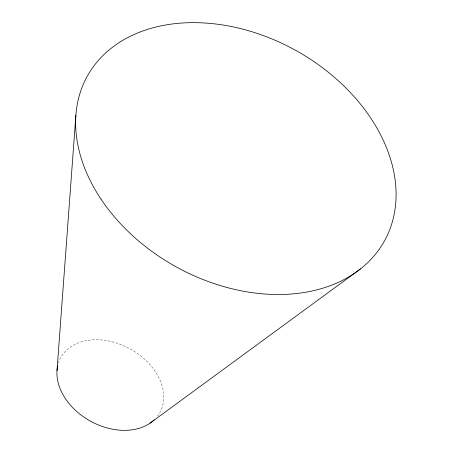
<?xml version="1.0" encoding="UTF-8"?>
<svg xmlns="http://www.w3.org/2000/svg" width="453" height="453" viewBox="0 0 453 453"><rect width="100%" height="100%" fill="white"/><g stroke="black" fill="none" stroke-linecap="round" stroke-linejoin="round"><path stroke-width="0.34" stroke-dasharray="2.27 1.7" d="M58.414 363.13A56.631 41.212 29 0 1 129.847 348.736A56.631 41.212 29 0 1 156.914 416.862"/><path stroke-width="0.68" d="M57.004 370.633L75.883 115.356M150.09 423.13L360.475 268.929M154.201 419.801A56.631 41.212 29 0 1 89.96 420.871A56.631 41.212 29 0 1 57.741 365.611M100.923 199.02A169.892 123.641 29 0 0 378.153 250.752A169.892 123.641 29 0 0 228.499 25.968A169.892 123.641 29 0 0 100.923 199.02"/></g></svg>
